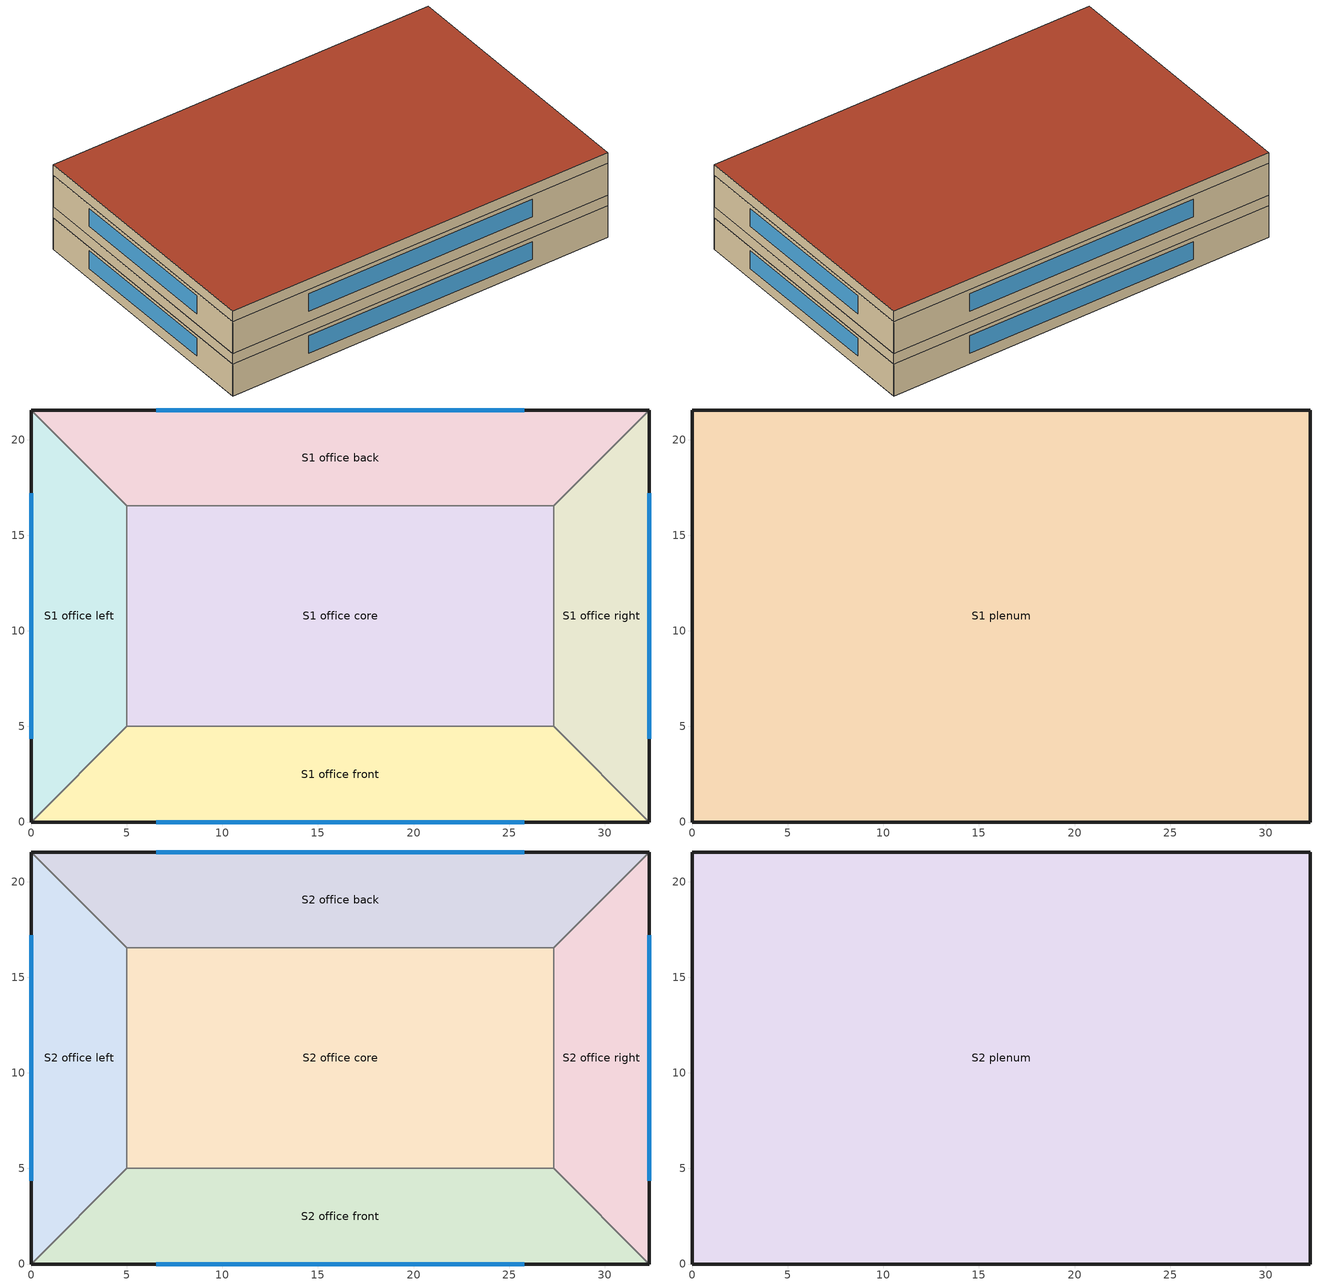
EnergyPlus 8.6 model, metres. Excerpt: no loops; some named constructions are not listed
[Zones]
S1 office back
 floor ground (office ext floor Ground Floor): 5,16.55 0,21.55 32.33,21.55 27.33,16.55 z0
 wall outside (office ext wall Metal framed walls): 32.33,21.55 0,21.55 z0:2.74
 wall to S1 office core (office int wall NACM_Interior Wall): 5,16.55 27.33,16.55 z0:2.74
 wall to S1 office left (office int wall NACM_Interior Wall): 0,21.55 5,16.55 z0:2.74
 wall to S1 office right (office int wall NACM_Interior Wall): 27.33,16.55 32.33,21.55 z0:2.74
 window (office Window construction_simple glazing): 25.78,21.55 6.55,21.55 z0.9:2.42
S1 office core
 floor ground (office ext floor Ground Floor): 5,5 5,16.55 27.33,16.55 27.33,5 z0
 wall to S1 office front (office int wall NACM_Interior Wall): 5,5 27.33,5 z0:2.74
 wall to S1 office left (office int wall NACM_Interior Wall): 5,16.55 5,5 z0:2.74
 wall to S1 office right (office int wall NACM_Interior Wall): 27.33,5 27.33,16.55 z0:2.74
S1 office front
 floor ground (office ext floor Ground Floor): 0,0 5,5 27.33,5 32.33,0 z0
 wall outside (office ext wall Metal framed walls): 0,0 32.33,0 z0:2.74
 wall to S1 office left (office int wall NACM_Interior Wall): 5,5 0,0 z0:2.74
 wall to S1 office right (office int wall NACM_Interior Wall): 32.33,0 27.33,5 z0:2.74
 window (office Window construction_simple glazing): 6.55,0 25.78,0 z0.9:2.42
S1 office left
 floor ground (office ext floor Ground Floor): 0,0 0,21.55 5,16.55 5,5 z0
 wall outside (office ext wall Metal framed walls): 0,21.55 0,0 z0:2.74
 window (office Window construction_simple glazing): 0,17.19 0,4.37 z0.9:2.42
S1 office right
 floor ground (office ext floor Ground Floor): 27.33,5 27.33,16.55 32.33,21.55 32.33,0 z0
 wall outside (office ext wall Metal framed walls): 32.33,0 32.33,21.55 z0:2.74
 window (office Window construction_simple glazing): 32.33,4.37 32.33,17.19 z0.9:2.42
S1 plenum
 floor to S1 office back (office ceiling Metal roof Reversed): 0,21.55 32.33,21.55 27.33,16.55 5,16.55 z2.74
 floor to S1 office core (office ceiling Metal roof Reversed): 27.33,5 5,5 5,16.55 27.33,16.55 z2.74
 floor to S1 office front (office ceiling Metal roof Reversed): 32.33,0 0,0 5,5 27.33,5 z2.74
 floor to S1 office left (office ceiling Metal roof Reversed): 0,0 0,21.55 5,16.55 5,5 z2.74
 floor to S1 office right (office ceiling Metal roof Reversed): 32.33,21.55 32.33,0 27.33,5 27.33,16.55 z2.74
 wall outside (office ext wall Metal framed walls): 32.33,21.55 0,21.55 0,0 32.33,0 32.33,21.55 z2.74:3.66
S2 office back
 floor to S1 plenum (office int floor Metal framed walls): 5,16.55 0,21.55 32.33,21.55 27.33,16.55 z3.66
 wall outside (office ext wall Metal framed walls): 32.33,21.55 0,21.55 z3.66:6.4
 wall to S2 office core (office int wall NACM_Interior Wall): 5,16.55 27.33,16.55 z3.66:6.4
 wall to S2 office left (office int wall NACM_Interior Wall): 0,21.55 5,16.55 z3.66:6.4
 wall to S2 office right (office int wall NACM_Interior Wall): 27.33,16.55 32.33,21.55 z3.66:6.4
 window (office Window construction_simple glazing): 25.78,21.55 6.55,21.55 z4.56:6.08
S2 office core
 floor to S1 plenum (office int floor Metal framed walls): 5,5 5,16.55 27.33,16.55 27.33,5 z3.66
 wall to S2 office front (office int wall NACM_Interior Wall): 5,5 27.33,5 z3.66:6.4
 wall to S2 office left (office int wall NACM_Interior Wall): 5,16.55 5,5 z3.66:6.4
 wall to S2 office right (office int wall NACM_Interior Wall): 27.33,5 27.33,16.55 z3.66:6.4
S2 office front
 floor to S1 plenum (office int floor Metal framed walls): 0,0 5,5 27.33,5 32.33,0 z3.66
 wall outside (office ext wall Metal framed walls): 0,0 32.33,0 z3.66:6.4
 wall to S2 office left (office int wall NACM_Interior Wall): 5,5 0,0 z3.66:6.4
 wall to S2 office right (office int wall NACM_Interior Wall): 32.33,0 27.33,5 z3.66:6.4
 window (office Window construction_simple glazing): 6.55,0 25.78,0 z4.56:6.08
S2 office left
 floor to S1 plenum (office int floor Metal framed walls): 0,0 0,21.55 5,16.55 5,5 z3.66
 wall outside (office ext wall Metal framed walls): 0,21.55 0,0 z3.66:6.4
 window (office Window construction_simple glazing): 0,17.19 0,4.37 z4.56:6.08
S2 office right
 floor to S1 plenum (office int floor Metal framed walls): 27.33,5 27.33,16.55 32.33,21.55 32.33,0 z3.66
 wall outside (office ext wall Metal framed walls): 32.33,0 32.33,21.55 z3.66:6.4
 window (office Window construction_simple glazing): 32.33,4.37 32.33,17.19 z4.56:6.08
S2 plenum
 floor to S2 office back (office ceiling Metal roof Reversed): 0,21.55 32.33,21.55 27.33,16.55 5,16.55 z6.4
 floor to S2 office core (office ceiling Metal roof Reversed): 27.33,5 5,5 5,16.55 27.33,16.55 z6.4
 floor to S2 office front (office ceiling Metal roof Reversed): 32.33,0 0,0 5,5 27.33,5 z6.4
 floor to S2 office left (office ceiling Metal roof Reversed): 0,0 0,21.55 5,16.55 5,5 z6.4
 floor to S2 office right (office ceiling Metal roof Reversed): 32.33,21.55 32.33,0 27.33,5 27.33,16.55 z6.4
 wall outside (office ext wall Metal framed walls): 32.33,21.55 0,21.55 0,0 32.33,0 32.33,21.55 z6.4:7.32
 roof outside (office roof Metal roof): 32.33,0 32.33,21.55 0,21.55 0,0 z7.32
[SizingPeriod:DesignDay] Month=1; Day of Month=21; Day Type=WinterDesignDay; Daily Dry-Bulb Temperature Range {deltaC}=0; Dry-Bulb Temperature Range Modifier Type=DefaultMultipliers; Barometric Pressure {Pa}=101301; Wind Direction {deg}=50; Rain Indicator=No; Snow Indicator=No; Daylight Saving Time Indicator=No; Solar Model Indicator=ASHRAEClearSky; Sky Clearness=0
Name | Maximum Dry-Bulb Temperature {C} | Humidity Condition Type | Wetbulb or DewPoint at Maximum Dry-Bulb {C} | Wind Speed {m/s}
Climate Zone 3 Ann Htg 99.6% Condns DB | 2.9 | Wetbulb | 2.9 | 2.2
Climate Zone 3 Ann Htg Wind 99.6% Condns WS=>MCDB | 11.9 | Wetbulb | 11.9 | 11.4
Climate Zone 3 Ann Hum_n 99.6% Condns DP=>MCDB | 10.7 | Dewpoint | -6 | 2.2
[Material]
Name | Roughness | Thickness {m} | Conductivity {W/m-K} | Density {kg/m3} | Specific Heat {J/kg-K} | Thermal Absorptance | Solar Absorptance | Visible Absorptance
Air - Metal Wall Framing - 16 or 24 in. OC 1 | Smooth | 0.1397 | 1.22017 | 1.28148 | 1004.832 | 0.9 | 0.7 | 0.7
Gypsum Board - 1/2 in. 1 | Smooth | 0.0127 | 0.158656 | 640.739 | 1130.436 | 0.9 | 0.7 | 0.8
Metal Standing Seam - 1/16 in. 1 | MediumRough | 0.0015875 | 0.576854 | 7820.53 | 502.416 | 0.85 | 0.37 | 0.85
NACM_Gypsum Board 5/8in | MediumRough | 0.016002 | 0.158656 | 640.739 | 1130.436 | 0.9 | 0.7 | 0.5
office ceiling 2 Insulation; office int floor 2 Insulation | Smooth | 0.056997 | 0.0230188 | 16.0185 | 1130.436 | 0.9 | 0.7 | 0.8
office int wall 1 NACM_Gypsum Board 5/8in | MediumRough | 0.0159264 | 0.158656 | 640.739 | 1130.436 | 0.9 | 0.7 | 0.5
Stucco - 7/8 in. 1 | MediumRough | 0.022352 | 0.700948 | 1855.1 | 837.36 | 0.9 | 0.7 | 0.8
[Construction]
office ceiling Metal roof: Metal Standing Seam - 1/16 in. 1, office ceiling 2 Insulation
office int floor Metal framed walls Reversed: Gypsum Board - 1/2 in. 1, Air - Metal Wall Framing - 16 or 24 in. OC 1, office int floor 2 Insulation, Stucco - 7/8 in. 1
office int wall NACM_Interior Wall Reversed: NACM_Gypsum Board 5/8in, office int wall 1 NACM_Gypsum Board 5/8in
[Schedule:Day:Interval]
office heating week 0 Sunday; office heating week 0 Holiday: No, 01:00, 15.5556, 02:00, 15.5556, 03:00, 15.5556, 04:00, 15.5556, 05:00, 15.5556, 06:00, 15.5556, 07:00, 15.5556, 08:00, 15.5556, 09:00, 15.5556, 10:00, 15.5556, 11:00, 15.5556, 12:00, 15.5556, 13:00, 15.5556, 14:00, 15.5556, 15:00, 15.5556, 16:00, 15.5556, 17:00, 15.5556, 18:00, 15.5556, 19:00, 15.5556, 20:00, 15.5556, 21:00, 15.5556, 22:00, 15.5556, 23:00, 15.5556, 24:00, 15.5556
office heating week 0 Wednesday; office heating week 0 Thursday; office heating week 0 Friday; office heating week 0 Summer design; office heating week 0 Winter design: No, 01:00, 15.5556, 02:00, 15.5556, 03:00, 15.5556, 04:00, 15.5556, 05:00, 15.5556, 06:00, 21.1111, 07:00, 21.1111, 08:00, 21.1111, 09:00, 21.1111, 10:00, 21.1111, 11:00, 21.1111, 12:00, 21.1111, 13:00, 21.1111, 14:00, 21.1111, 15:00, 21.1111, 16:00, 21.1111, 17:00, 21.1111, 18:00, 21.1111, 19:00, 21.1111, 20:00, 21.1111, 21:00, 21.1111, 22:00, 21.1111, 23:00, 21.1111, 24:00, 21.1111
office heating week 0 Saturday: No, 01:00, 15.5556, 02:00, 15.5556, 03:00, 15.5556, 04:00, 15.5556, 05:00, 15.5556, 06:00, 21.1111, 07:00, 21.1111, 08:00, 21.1111, 09:00, 21.1111, 10:00, 21.1111, 11:00, 21.1111, 12:00, 21.1111, 13:00, 21.1111, 14:00, 21.1111, 15:00, 21.1111, 16:00, 21.1111, 17:00, 21.1111, 18:00, 21.1111, 19:00, 21.1111, 20:00, 15.5556, 21:00, 15.5556, 22:00, 15.5556, 23:00, 15.5556, 24:00, 15.5556
office cooling week 0 Sunday; office cooling week 0 Holiday: No, 01:00, 29.4444, 02:00, 29.4444, 03:00, 29.4444, 04:00, 29.4444, 05:00, 29.4444, 06:00, 29.4444, 07:00, 29.4444, 08:00, 29.4444, 09:00, 29.4444, 10:00, 29.4444, 11:00, 29.4444, 12:00, 29.4444, 13:00, 29.4444, 14:00, 29.4444, 15:00, 29.4444, 16:00, 29.4444, 17:00, 29.4444, 18:00, 29.4444, 19:00, 29.4444, 20:00, 29.4444, 21:00, 29.4444, 22:00, 29.4444, 23:00, 29.4444, 24:00, 29.4444
office cooling week 0 Wednesday; office cooling week 0 Thursday; office cooling week 0 Friday; office cooling week 0 Summer design; office cooling week 0 Winter design: No, 01:00, 29.4444, 02:00, 29.4444, 03:00, 29.4444, 04:00, 29.4444, 05:00, 29.4444, 06:00, 23.8889, 07:00, 23.8889, 08:00, 23.8889, 09:00, 23.8889, 10:00, 23.8889, 11:00, 23.8889, 12:00, 23.8889, 13:00, 23.8889, 14:00, 23.8889, 15:00, 23.8889, 16:00, 23.8889, 17:00, 23.8889, 18:00, 23.8889, 19:00, 23.8889, 20:00, 23.8889, 21:00, 23.8889, 22:00, 23.8889, 23:00, 23.8889, 24:00, 23.8889
office cooling week 0 Saturday: No, 01:00, 29.4444, 02:00, 29.4444, 03:00, 29.4444, 04:00, 29.4444, 05:00, 29.4444, 06:00, 23.8889, 07:00, 23.8889, 08:00, 23.8889, 09:00, 23.8889, 10:00, 23.8889, 11:00, 23.8889, 12:00, 23.8889, 13:00, 23.8889, 14:00, 23.8889, 15:00, 23.8889, 16:00, 23.8889, 17:00, 23.8889, 18:00, 23.8889, 19:00, 23.8889, 20:00, 29.4444, 21:00, 29.4444, 22:00, 29.4444, 23:00, 29.4444, 24:00, 29.4444
office water use week 0 Holiday: No, 01:00, 0.04, 02:00, 0.04, 03:00, 0.04, 04:00, 0.04, 05:00, 0.04, 06:00, 0.07, 07:00, 0.04, 08:00, 0.04, 09:00, 0.04, 10:00, 0.04, 11:00, 0.04, 12:00, 0.06, 13:00, 0.06, 14:00, 0.09, 15:00, 0.06, 16:00, 0.04, 17:00, 0.04, 18:00, 0.04, 19:00, 0.04, 20:00, 0.04, 21:00, 0.04, 22:00, 0.07, 23:00, 0.04, 24:00, 0.04
office water use week 0 Saturday: No, 01:00, 0.05, 02:00, 0.05, 03:00, 0.05, 04:00, 0.05, 05:00, 0.05, 06:00, 0.08, 07:00, 0.07, 08:00, 0.11, 09:00, 0.15, 10:00, 0.21, 11:00, 0.19, 12:00, 0.23, 13:00, 0.2, 14:00, 0.19, 15:00, 0.15, 16:00, 0.12, 17:00, 0.14, 18:00, 0.07, 19:00, 0.07, 20:00, 0.07, 21:00, 0.07, 22:00, 0.09, 23:00, 0.05, 24:00, 0.05
office water use week 0 Summer design: No, 01:00, 1, 02:00, 1, 03:00, 1, 04:00, 1, 05:00, 1, 06:00, 1, 07:00, 1, 08:00, 1, 09:00, 1, 10:00, 1, 11:00, 1, 12:00, 1, 13:00, 1, 14:00, 1, 15:00, 1, 16:00, 1, 17:00, 1, 18:00, 1, 19:00, 1, 20:00, 1, 21:00, 1, 22:00, 1, 23:00, 1, 24:00, 1
office water use week 0 Winter design: No, 01:00, 0, 02:00, 0, 03:00, 0, 04:00, 0, 05:00, 0, 06:00, 0, 07:00, 0, 08:00, 0, 09:00, 0, 10:00, 0, 11:00, 0, 12:00, 0, 13:00, 0, 14:00, 0, 15:00, 0, 16:00, 0, 17:00, 0, 18:00, 0, 19:00, 0, 20:00, 0, 21:00, 0, 22:00, 0, 23:00, 0, 24:00, 0
